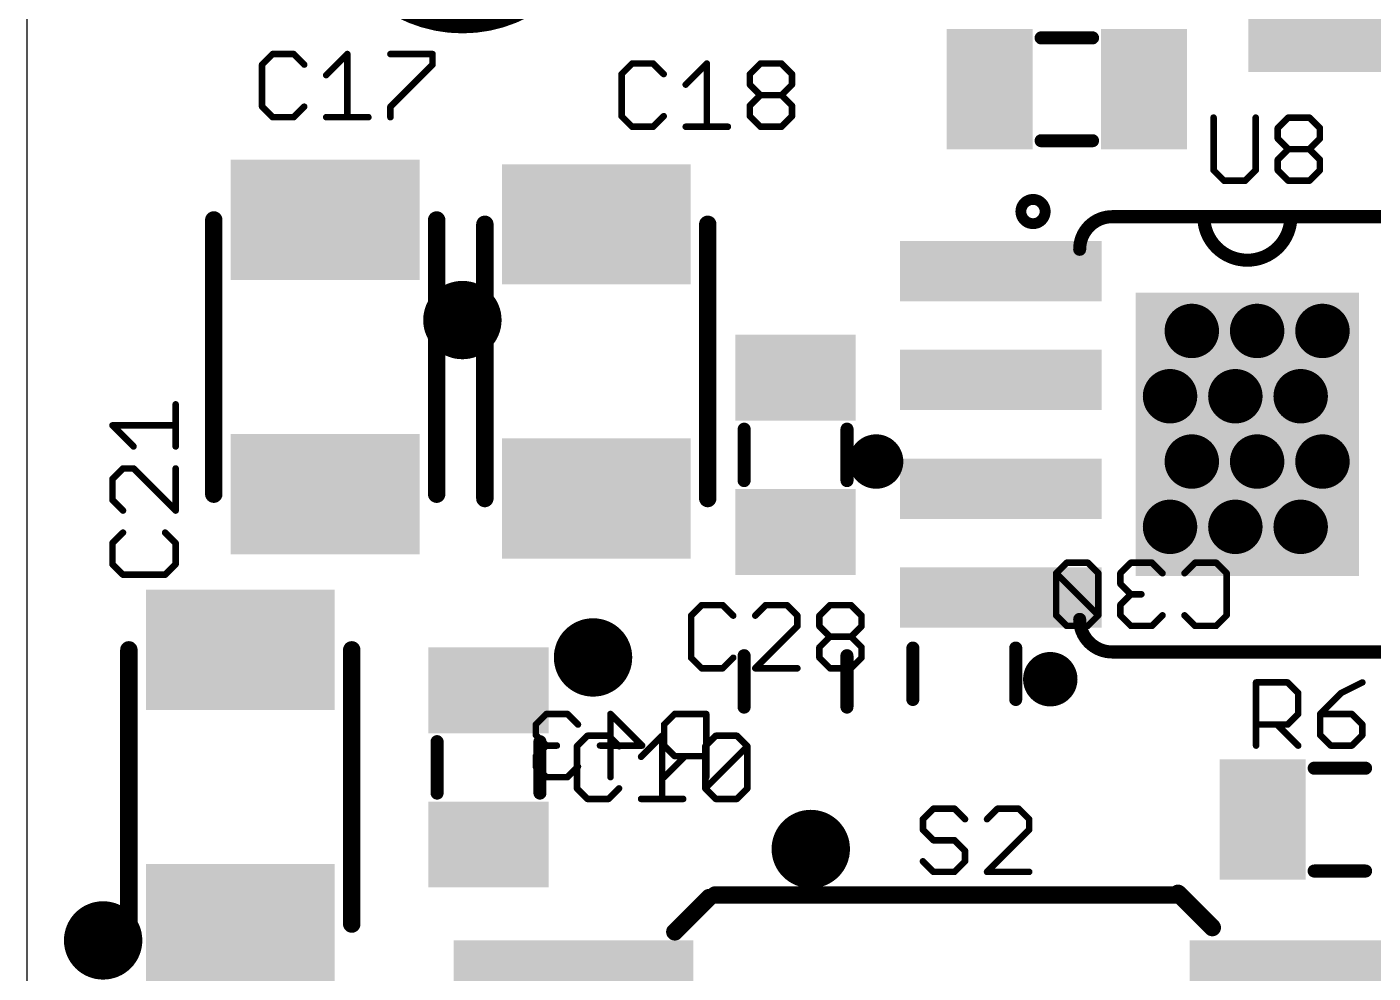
# Model space of a CAD drawing. Extents: x 0 to 96, y -11 to 42.
# Drawn here: x 0 to 15.7, y 21.46 to 32.5 of the extents above; entities that cross this region are included whole.
import ezdxf

# ---------------------------------------------------------------- set-up
doc = ezdxf.new("R2010")
doc.units = 0
for name, color, linetype in [('18', 82, 'CONTINUOUS'), ('20', 7, 'CONTINUOUS'), ('21', 253, 'CONTINUOUS'), ('22', 253, 'CONTINUOUS'), ('29', 253, 'CONTINUOUS')]:
    doc.layers.add(name, color=color, linetype=linetype)

# ---------------------------------------------------------------- blocks, each defined once
blk = doc.blocks.new('RECT')
blk.add_solid([(-0.5, -0.5), (0.5, -0.5), (-0.5, 0.5), (0.5, 0.5)])
blk = doc.blocks.new('ROUNDV')
at = {"const_width": 0.5}
blk.add_lwpolyline([(0, -0.25, 1), (0, 0.25, 1), (0, -0.25)], format="xyb", dxfattribs=at)

msp = doc.modelspace()

# ---------------------------------------------------------------- linework, layer by layer
at = {"layer": '20'}
msp.add_line((0, 34), (0, 0), dxfattribs=at)
at = {"layer": '21'}
for points, const_width in [([(11.8311, 32.3759), (12.4311, 32.3759)], 0.1524), ([(2.8662, 32.1871), (2.7433, 32.0643)], 0.0762), ([(3.1119, 32.1871), (2.8662, 32.1871)], 0.0762), ([(3.2348, 32.0643), (3.1119, 32.1871)], 0.0762), ([(3.4917, 31.9414), (3.7375, 32.1871)], 0.0762), ([(3.7375, 32.1871), (3.7375, 31.4499)], 0.0762), ([(4.2401, 32.1871), (4.7316, 32.1871)], 0.0762), ([(4.7316, 32.1871), (4.7316, 32.0643)], 0.0762), ([(2.7433, 32.0643), (2.7433, 31.5728)], 0.0762), ([(4.7316, 32.0643), (4.2401, 31.5728)], 0.0762), ([(7.0596, 32.0761), (6.9368, 31.9533)], 0.0762), ([(7.3054, 32.0761), (7.0596, 32.0761)], 0.0762), ([(7.4282, 31.9533), (7.3054, 32.0761)], 0.0762), ([(7.6852, 31.8304), (7.9309, 32.0761)], 0.0762), ([(7.9309, 32.0761), (7.9309, 31.3389)], 0.0762), ([(8.4336, 31.9533), (8.5565, 32.0761)], 0.0762), ([(8.5565, 32.0761), (8.8022, 32.0761)], 0.0762), ([(8.8022, 32.0761), (8.9251, 31.9533)], 0.0762), ([(6.9368, 31.9533), (6.9368, 31.4618)], 0.0762), ([(8.4336, 31.8304), (8.4336, 31.9533)], 0.0762), ([(8.9251, 31.9533), (8.9251, 31.8304)], 0.0762), ([(8.5565, 31.7075), (8.4336, 31.8304)], 0.0762), ([(8.4336, 31.5846), (8.5565, 31.7075)], 0.0762), ([(8.5565, 31.7075), (8.8022, 31.7075)], 0.0762), ([(8.9251, 31.8304), (8.8022, 31.7075)], 0.0762), ([(8.8022, 31.7075), (8.9251, 31.5846)], 0.0762), ([(2.7433, 31.5728), (2.8662, 31.4499)], 0.0762), ([(3.1119, 31.4499), (3.2348, 31.5728)], 0.0762), ([(4.2401, 31.5728), (4.2401, 31.4499)], 0.0762), ([(8.4336, 31.4618), (8.4336, 31.5846)], 0.0762), ([(8.9251, 31.5846), (8.9251, 31.4618)], 0.0762), ([(2.8662, 31.4499), (3.1119, 31.4499)], 0.0762), ([(3.4917, 31.4499), (3.9832, 31.4499)], 0.0762), ([(6.9368, 31.4618), (7.0596, 31.3389)], 0.0762), ([(7.3054, 31.3389), (7.4282, 31.4618)], 0.0762), ([(8.5565, 31.3389), (8.4336, 31.4618)], 0.0762), ([(8.9251, 31.4618), (8.8022, 31.3389)], 0.0762), ([(13.843, 31.4458), (13.843, 30.8315)], 0.0762), ([(14.3345, 30.8315), (14.3345, 31.4458)], 0.0762), ([(14.5914, 31.323), (14.7143, 31.4458)], 0.0762), ([(14.7143, 31.4458), (14.96, 31.4458)], 0.0762), ([(14.96, 31.4458), (15.0829, 31.323)], 0.0762), ([(7.0596, 31.3389), (7.3054, 31.3389)], 0.0762), ([(7.6852, 31.3389), (8.1767, 31.3389)], 0.0762), ([(8.8022, 31.3389), (8.5565, 31.3389)], 0.0762), ([(11.8311, 31.1759), (12.4311, 31.1759)], 0.1524), ([(14.5914, 31.2001), (14.5914, 31.323)], 0.0762), ([(15.0829, 31.323), (15.0829, 31.2001)], 0.0762), ([(14.7143, 31.0772), (14.5914, 31.2001)], 0.0762), ([(14.5914, 30.9543), (14.7143, 31.0772)], 0.0762), ([(14.7143, 31.0772), (14.96, 31.0772)], 0.0762), ([(15.0829, 31.2001), (14.96, 31.0772)], 0.0762), ([(14.96, 31.0772), (15.0829, 30.9543)], 0.0762), ([(14.5914, 30.8315), (14.5914, 30.9543)], 0.0762), ([(15.0829, 30.9543), (15.0829, 30.8315)], 0.0762), ([(13.843, 30.8315), (13.9659, 30.7086)], 0.0762), ([(14.2116, 30.7086), (14.3345, 30.8315)], 0.0762), ([(14.7143, 30.7086), (14.5914, 30.8315)], 0.0762), ([(15.0829, 30.8315), (14.96, 30.7086)], 0.0762), ([(13.9659, 30.7086), (14.2116, 30.7086)], 0.0762), ([(14.96, 30.7086), (14.7143, 30.7086)], 0.0762), ([(2.1798, 30.2512), (2.1798, 27.0512)], 0.2032), ([(4.7798, 30.2512), (4.7798, 27.0512)], 0.2032), ([(13.7287, 30.2895), (12.6619, 30.2895)], 0.1524), ([(14.7447, 30.2895), (13.7287, 30.2895)], 0.1524), ([(15.8115, 30.2895), (14.7447, 30.2895)], 0.1524), ([(5.3421, 30.2004), (5.3421, 27.0004)], 0.2032), ([(7.9421, 30.2004), (7.9421, 27.0004)], 0.2032), ([(1.7352, 27.6081), (1.7352, 28.0996)], 0.0762), ([(1.2437, 27.6081), (0.998, 27.8539)], 0.0762), ([(0.998, 27.8539), (1.7352, 27.8539)], 0.0762), ([(8.3667, 27.2099), (8.3667, 27.8099)], 0.1524), ([(9.5667, 27.2099), (9.5667, 27.8099)], 0.1524), ([(1.1208, 27.3512), (0.998, 27.2283)], 0.0762), ([(1.2437, 27.3512), (1.1208, 27.3512)], 0.0762), ([(1.7352, 26.8597), (1.2437, 27.3512)], 0.0762), ([(1.7352, 27.3512), (1.7352, 26.8597)], 0.0762), ([(0.998, 27.2283), (0.998, 26.9826)], 0.0762), ([(0.998, 26.9826), (1.1208, 26.8597)], 0.0762), ([(1.1208, 26.6028), (0.998, 26.4799)], 0.0762), ([(1.7352, 26.4799), (1.6123, 26.6028)], 0.0762), ([(0.998, 26.4799), (0.998, 26.2342)], 0.0762), ([(1.7352, 26.2342), (1.7352, 26.4799)], 0.0762), ([(0.998, 26.2342), (1.1208, 26.1113)], 0.0762), ([(1.6123, 26.1113), (1.7352, 26.2342)], 0.0762), ([(1.1208, 26.1113), (1.6123, 26.1113)], 0.0762), ([(7.8708, 25.7567), (7.748, 25.6339)], 0.0762), ([(8.1166, 25.7567), (7.8708, 25.7567)], 0.0762), ([(8.2394, 25.6339), (8.1166, 25.7567)], 0.0762), ([(8.6192, 25.7567), (8.4964, 25.6339)], 0.0762), ([(8.865, 25.7567), (8.6192, 25.7567)], 0.0762), ([(8.9879, 25.6339), (8.865, 25.7567)], 0.0762), ([(9.2448, 25.6339), (9.3677, 25.7567)], 0.0762), ([(9.3677, 25.7567), (9.6134, 25.7567)], 0.0762), ([(9.6134, 25.7567), (9.7363, 25.6339)], 0.0762), ([(7.748, 25.6339), (7.748, 25.1424)], 0.0762), ([(8.9879, 25.511), (8.9879, 25.6339)], 0.0762), ([(9.2448, 25.511), (9.2448, 25.6339)], 0.0762), ([(9.7363, 25.6339), (9.7363, 25.511)], 0.0762), ([(8.4964, 25.0195), (8.9879, 25.511)], 0.0762), ([(9.3677, 25.3881), (9.2448, 25.511)], 0.0762), ([(9.7363, 25.511), (9.6134, 25.3881)], 0.0762), ([(1.1892, 25.2347), (1.1892, 22.0347)], 0.2032), ([(3.7892, 25.2347), (3.7892, 22.0347)], 0.2032), ([(9.2448, 25.2652), (9.3677, 25.3881)], 0.0762), ([(9.2448, 25.1424), (9.2448, 25.2652)], 0.0762), ([(9.3677, 25.3881), (9.6134, 25.3881)], 0.0762), ([(9.6134, 25.3881), (9.7363, 25.2652)], 0.0762), ([(9.7363, 25.2652), (9.7363, 25.1424)], 0.0762), ([(12.6619, 25.2095), (15.8115, 25.2095)], 0.1524), ([(7.748, 25.1424), (7.8708, 25.0195)], 0.0762), ([(8.1166, 25.0195), (8.2394, 25.1424)], 0.0762), ([(9.3677, 25.0195), (9.2448, 25.1424)], 0.0762), ([(9.7363, 25.1424), (9.6134, 25.0195)], 0.0762), ([(7.8708, 25.0195), (8.1166, 25.0195)], 0.0762), ([(8.9879, 25.0195), (8.4964, 25.0195)], 0.0762), ([(9.6134, 25.0195), (9.3677, 25.0195)], 0.0762), ([(14.3383, 24.1173), (14.3383, 24.8545)], 0.0762), ([(14.3383, 24.8545), (14.7069, 24.8545)], 0.0762), ([(14.7069, 24.8545), (14.8298, 24.7317)], 0.0762), ([(15.5782, 24.8545), (15.3325, 24.7317)], 0.0762), ([(14.8298, 24.7317), (14.8298, 24.4859)], 0.0762), ([(15.3325, 24.7317), (15.0867, 24.4859)], 0.0762), ([(14.8298, 24.4859), (14.7069, 24.363)], 0.0762), ([(15.0867, 24.4859), (15.0867, 24.2402)], 0.0762), ([(15.4553, 24.4859), (15.0867, 24.4859)], 0.0762), ([(15.5782, 24.363), (15.4553, 24.4859)], 0.0762), ([(14.7069, 24.363), (14.3383, 24.363)], 0.0762), ([(14.584, 24.363), (14.8298, 24.1173)], 0.0762), ([(15.5782, 24.2402), (15.5782, 24.363)], 0.0762), ([(4.7848, 24.1633), (4.7848, 23.5633)], 0.1524), ([(5.9848, 24.1633), (5.9848, 23.5633)], 0.1524), ([(6.539, 24.2322), (6.4162, 24.1094)], 0.0762), ([(6.7848, 24.2322), (6.539, 24.2322)], 0.0762), ([(6.9076, 24.1094), (6.7848, 24.2322)], 0.0762), ([(7.1646, 23.9865), (7.4103, 24.2322)], 0.0762), ([(7.4103, 24.2322), (7.4103, 23.495)], 0.0762), ([(7.913, 24.1094), (8.0359, 24.2322)], 0.0762), ([(8.0359, 24.2322), (8.2816, 24.2322)], 0.0762), ([(8.2816, 24.2322), (8.4045, 24.1094)], 0.0762), ([(15.0867, 24.2402), (15.2096, 24.1173)], 0.0762), ([(15.4553, 24.1173), (15.5782, 24.2402)], 0.0762), ([(6.4162, 24.1094), (6.4162, 23.6179)], 0.0762), ([(7.913, 23.6179), (7.913, 24.1094)], 0.0762), ([(7.913, 23.6179), (8.4045, 24.1094)], 0.0762), ([(8.4045, 24.1094), (8.4045, 23.6179)], 0.0762), ([(15.2096, 24.1173), (15.4553, 24.1173)], 0.0762), ([(15.6162, 23.8537), (15.0162, 23.8537)], 0.1524), ([(6.4162, 23.6179), (6.539, 23.495)], 0.0762), ([(6.7848, 23.495), (6.9076, 23.6179)], 0.0762), ([(8.0359, 23.495), (7.913, 23.6179)], 0.0762), ([(8.4045, 23.6179), (8.2816, 23.495)], 0.0762), ([(6.539, 23.495), (6.7848, 23.495)], 0.0762), ([(7.1646, 23.495), (7.6561, 23.495)], 0.0762), ([(8.2816, 23.495), (8.0359, 23.495)], 0.0762), ([(10.575, 23.3813), (10.4521, 23.2585)], 0.0762), ([(10.8207, 23.3813), (10.575, 23.3813)], 0.0762), ([(10.9436, 23.2585), (10.8207, 23.3813)], 0.0762), ([(11.3234, 23.3813), (11.2005, 23.2585)], 0.0762), ([(11.5691, 23.3813), (11.3234, 23.3813)], 0.0762), ([(11.692, 23.2585), (11.5691, 23.3813)], 0.0762), ([(10.4521, 23.2585), (10.4521, 23.1356)], 0.0762), ([(11.692, 23.1356), (11.692, 23.2585)], 0.0762), ([(10.4521, 23.1356), (10.575, 23.0127)], 0.0762), ([(11.2005, 22.6441), (11.692, 23.1356)], 0.0762), ([(10.575, 23.0127), (10.8207, 23.0127)], 0.0762), ([(10.8207, 23.0127), (10.9436, 22.8898)], 0.0762), ([(10.9436, 22.8898), (10.9436, 22.767)], 0.0762), ([(10.575, 22.6441), (10.4521, 22.767)], 0.0762), ([(10.9436, 22.767), (10.8207, 22.6441)], 0.0762), ([(10.8207, 22.6441), (10.575, 22.6441)], 0.0762), ([(11.692, 22.6441), (11.2005, 22.6441)], 0.0762), ([(15.6162, 22.6537), (15.0162, 22.6537)], 0.1524), ([(8.028, 22.374), (13.408, 22.374)], 0.2032), ([(13.828, 21.994), (13.428, 22.394)], 0.2032), ([(7.558, 21.944), (7.958, 22.344)], 0.2032)]:
    msp.add_lwpolyline(points, dxfattribs=dict(at, const_width=const_width))
for points, const_width in [([(11.8311, 32.414, 1), (11.8311, 32.3378)], 0.0762), ([(12.4311, 32.3378, 1), (12.4311, 32.414)], 0.0762), ([(2.8662, 32.2062, 1), (2.8662, 32.1681)], 0.0381), ([(2.8796, 32.1737, 1), (2.8527, 32.2006)], 0.0381), ([(3.1254, 32.2006, 1), (3.0984, 32.1737)], 0.0381), ([(3.1119, 32.1681, 1), (3.1119, 32.2062)], 0.0381), ([(3.7565, 32.1871, 1), (3.7184, 32.1871)], 0.0381), ([(3.7509, 32.1737, 1), (3.724, 32.2006)], 0.0381), ([(4.2401, 32.2062, 1), (4.2401, 32.1681)], 0.0381), ([(4.7507, 32.1871, 1), (4.7126, 32.1871)], 0.0381), ([(4.7316, 32.1681, 1), (4.7316, 32.2062)], 0.0381), ([(2.7624, 32.0643, 1), (2.7243, 32.0643)], 0.0381), ([(2.7298, 32.0777, 1), (2.7568, 32.0508)], 0.0381), ([(3.2213, 32.0508, 1), (3.2483, 32.0777)], 0.0381), ([(4.7126, 32.0643, 1), (4.7507, 32.0643)], 0.0381), ([(4.7451, 32.0508, 1), (4.7181, 32.0777)], 0.0381), ([(7.0596, 32.0952, 1), (7.0596, 32.0571)], 0.0381), ([(7.0731, 32.0627, 1), (7.0462, 32.0896)], 0.0381), ([(7.3188, 32.0896, 1), (7.2919, 32.0627)], 0.0381), ([(7.3054, 32.0571, 1), (7.3054, 32.0952)], 0.0381), ([(7.95, 32.0761, 1), (7.9119, 32.0761)], 0.0381), ([(7.9444, 32.0627, 1), (7.9174, 32.0896)], 0.0381), ([(8.5565, 32.0952, 1), (8.5565, 32.0571)], 0.0381), ([(8.5699, 32.0627, 1), (8.543, 32.0896)], 0.0381), ([(8.8157, 32.0896, 1), (8.7887, 32.0627)], 0.0381), ([(8.8022, 32.0571, 1), (8.8022, 32.0952)], 0.0381), ([(3.4782, 31.9549, 1), (3.5052, 31.9279)], 0.0381), ([(6.9558, 31.9533, 1), (6.9177, 31.9533)], 0.0381), ([(6.9233, 31.9667, 1), (6.9502, 31.9398)], 0.0381), ([(7.4148, 31.9398, 1), (7.4417, 31.9667)], 0.0381), ([(8.4526, 31.9533, 1), (8.4145, 31.9533)], 0.0381), ([(8.4201, 31.9667, 1), (8.4471, 31.9398)], 0.0381), ([(8.9441, 31.9533, 1), (8.906, 31.9533)], 0.0381), ([(8.9116, 31.9398, 1), (8.9385, 31.9667)], 0.0381), ([(7.6717, 31.8439, 1), (7.6986, 31.8169)], 0.0381), ([(8.4471, 31.8439, 1), (8.4201, 31.8169)], 0.0381), ([(8.4145, 31.8304, 1), (8.4526, 31.8304)], 0.0381), ([(8.5565, 31.7266, 1), (8.5565, 31.6885)], 0.0381), ([(8.5699, 31.694, 1), (8.543, 31.721)], 0.0381), ([(8.543, 31.694, 1), (8.5699, 31.721)], 0.0381), ([(8.8157, 31.721, 1), (8.7887, 31.694)], 0.0381), ([(8.7887, 31.721, 1), (8.8157, 31.694)], 0.0381), ([(8.8022, 31.6885, 1), (8.8022, 31.7266)], 0.0381), ([(8.906, 31.8304, 1), (8.9441, 31.8304)], 0.0381), ([(8.9385, 31.8169, 1), (8.9116, 31.8439)], 0.0381), ([(2.7568, 31.5862, 1), (2.7298, 31.5593)], 0.0381), ([(2.7243, 31.5728, 1), (2.7624, 31.5728)], 0.0381), ([(3.2483, 31.5593, 1), (3.2213, 31.5862)], 0.0381), ([(4.2592, 31.5728, 1), (4.2211, 31.5728)], 0.0381), ([(4.2267, 31.5862, 1), (4.2536, 31.5593)], 0.0381), ([(8.4526, 31.5846, 1), (8.4145, 31.5846)], 0.0381), ([(8.4201, 31.5981, 1), (8.4471, 31.5712)], 0.0381), ([(8.9441, 31.5846, 1), (8.906, 31.5846)], 0.0381), ([(8.9116, 31.5712, 1), (8.9385, 31.5981)], 0.0381), ([(2.8662, 31.469, 1), (2.8662, 31.4309)], 0.0381), ([(2.8527, 31.4364, 1), (2.8796, 31.4634)], 0.0381), ([(3.0984, 31.4634, 1), (3.1254, 31.4364)], 0.0381), ([(3.1119, 31.4309, 1), (3.1119, 31.469)], 0.0381), ([(3.4917, 31.469, 1), (3.4917, 31.4309)], 0.0381), ([(3.7184, 31.4499, 1), (3.7565, 31.4499)], 0.0381), ([(3.9832, 31.4309, 1), (3.9832, 31.469)], 0.0381), ([(4.2211, 31.4499, 1), (4.2592, 31.4499)], 0.0381), ([(6.9177, 31.4618, 1), (6.9558, 31.4618)], 0.0381), ([(6.9502, 31.4752, 1), (6.9233, 31.4483)], 0.0381), ([(7.4417, 31.4483, 1), (7.4148, 31.4752)], 0.0381), ([(8.4471, 31.4752, 1), (8.4201, 31.4483)], 0.0381), ([(8.4145, 31.4618, 1), (8.4526, 31.4618)], 0.0381), ([(8.906, 31.4618, 1), (8.9441, 31.4618)], 0.0381), ([(8.9385, 31.4483, 1), (8.9116, 31.4752)], 0.0381), ([(13.862, 31.4458, 1), (13.8239, 31.4458)], 0.0381), ([(14.3535, 31.4458, 1), (14.3154, 31.4458)], 0.0381), ([(14.7143, 31.4649, 1), (14.7143, 31.4268)], 0.0381), ([(14.7278, 31.4324, 1), (14.7008, 31.4593)], 0.0381), ([(14.9735, 31.4593, 1), (14.9466, 31.4324)], 0.0381), ([(14.96, 31.4268, 1), (14.96, 31.4649)], 0.0381), ([(7.0596, 31.358, 1), (7.0596, 31.3199)], 0.0381), ([(7.0462, 31.3254, 1), (7.0731, 31.3524)], 0.0381), ([(7.2919, 31.3524, 1), (7.3188, 31.3254)], 0.0381), ([(7.3054, 31.3199, 1), (7.3054, 31.358)], 0.0381), ([(7.6852, 31.358, 1), (7.6852, 31.3199)], 0.0381), ([(7.9119, 31.3389, 1), (7.95, 31.3389)], 0.0381), ([(8.1767, 31.3199, 1), (8.1767, 31.358)], 0.0381), ([(8.5565, 31.358, 1), (8.5565, 31.3199)], 0.0381), ([(8.543, 31.3254, 1), (8.5699, 31.3524)], 0.0381), ([(8.7887, 31.3524, 1), (8.8157, 31.3254)], 0.0381), ([(8.8022, 31.3199, 1), (8.8022, 31.358)], 0.0381), ([(11.8311, 31.214, 1), (11.8311, 31.1378)], 0.0762), ([(12.4311, 31.1378, 1), (12.4311, 31.214)], 0.0762), ([(14.5779, 31.3364, 1), (14.6049, 31.3095)], 0.0381), ([(14.6105, 31.323, 1), (14.5724, 31.323)], 0.0381), ([(15.102, 31.323, 1), (15.0639, 31.323)], 0.0381), ([(15.0694, 31.3095, 1), (15.0964, 31.3364)], 0.0381), ([(14.6049, 31.2136, 1), (14.5779, 31.1866)], 0.0381), ([(14.5724, 31.2001, 1), (14.6105, 31.2001)], 0.0381), ([(14.7143, 31.0963, 1), (14.7143, 31.0582)], 0.0381), ([(14.7008, 31.0637, 1), (14.7278, 31.0907)], 0.0381), ([(14.7278, 31.0637, 1), (14.7008, 31.0907)], 0.0381), ([(14.9735, 31.0907, 1), (14.9466, 31.0637)], 0.0381), ([(14.9466, 31.0907, 1), (14.9735, 31.0637)], 0.0381), ([(14.96, 31.0582, 1), (14.96, 31.0963)], 0.0381), ([(15.0639, 31.2001, 1), (15.102, 31.2001)], 0.0381), ([(15.0964, 31.1866, 1), (15.0694, 31.2136)], 0.0381), ([(14.5779, 30.9678, 1), (14.6049, 30.9409)], 0.0381), ([(14.6105, 30.9543, 1), (14.5724, 30.9543)], 0.0381), ([(15.102, 30.9543, 1), (15.0639, 30.9543)], 0.0381), ([(15.0694, 30.9409, 1), (15.0964, 30.9678)], 0.0381), ([(13.8565, 30.8449, 1), (13.8295, 30.818)], 0.0381), ([(13.8239, 30.8315, 1), (13.862, 30.8315)], 0.0381), ([(14.3154, 30.8315, 1), (14.3535, 30.8315)], 0.0381), ([(14.348, 30.818, 1), (14.321, 30.8449)], 0.0381), ([(14.6049, 30.8449, 1), (14.5779, 30.818)], 0.0381), ([(14.5724, 30.8315, 1), (14.6105, 30.8315)], 0.0381), ([(15.0639, 30.8315, 1), (15.102, 30.8315)], 0.0381), ([(15.0964, 30.818, 1), (15.0694, 30.8449)], 0.0381), ([(13.9659, 30.7277, 1), (13.9659, 30.6896)], 0.0381), ([(13.9524, 30.6951, 1), (13.9793, 30.7221)], 0.0381), ([(14.1981, 30.7221, 1), (14.2251, 30.6951)], 0.0381), ([(14.2116, 30.6896, 1), (14.2116, 30.7277)], 0.0381), ([(14.7143, 30.7277, 1), (14.7143, 30.6896)], 0.0381), ([(14.7008, 30.6951, 1), (14.7278, 30.7221)], 0.0381), ([(14.9466, 30.7221, 1), (14.9735, 30.6951)], 0.0381), ([(14.96, 30.6896, 1), (14.96, 30.7277)], 0.0381), ([(11.7367, 30.2081, 1), (11.7367, 30.4909, 1), (11.7367, 30.2081)], 0.127), ([(2.2306, 30.2512, 1), (2.129, 30.2512)], 0.1016), ([(4.8306, 30.2512, 1), (4.729, 30.2512)], 0.1016), ([(12.6619, 30.2895, 0.4142), (12.2809, 29.9085)], 0.1524), ([(12.6619, 30.3276, 1), (12.6619, 30.2514)], 0.0762), ([(12.6619, 30.2514, 1), (12.6619, 30.3276)], 0.0762), ([(13.7287, 30.3276, 1), (13.7287, 30.2514)], 0.0762), ([(13.7287, 30.2895, 1), (14.7447, 30.2895)], 0.1524), ([(13.7668, 30.2895, 1), (13.6906, 30.2895)], 0.0762), ([(13.7287, 30.2514, 1), (13.7287, 30.3276)], 0.0762), ([(14.7447, 30.3276, 1), (14.7447, 30.2514)], 0.0762), ([(14.7828, 30.2895, 1), (14.7066, 30.2895)], 0.0762), ([(14.7447, 30.2514, 1), (14.7447, 30.3276)], 0.0762), ([(5.3929, 30.2004, 1), (5.2913, 30.2004)], 0.1016), ([(7.9929, 30.2004, 1), (7.8913, 30.2004)], 0.1016), ([(12.2428, 29.9085, 1), (12.319, 29.9085)], 0.0762), ([(1.7543, 28.0996, 1), (1.7162, 28.0996)], 0.0381), ([(0.998, 27.8729, 1), (0.998, 27.8348)], 0.0381), ([(1.0114, 27.8673, 1), (0.9845, 27.8404)], 0.0381), ([(1.7352, 27.8348, 1), (1.7352, 27.8729)], 0.0381), ([(8.4048, 27.8099, 1), (8.3286, 27.8099)], 0.0762), ([(9.6048, 27.8099, 1), (9.5286, 27.8099)], 0.0762), ([(1.2302, 27.5947, 1), (1.2572, 27.6216)], 0.0381), ([(1.7162, 27.6081, 1), (1.7543, 27.6081)], 0.0381), ([(1.1208, 27.3703, 1), (1.1208, 27.3322)], 0.0381), ([(1.1343, 27.3377, 1), (1.1074, 27.3647)], 0.0381), ([(1.2572, 27.3647, 1), (1.2302, 27.3377)], 0.0381), ([(1.2437, 27.3322, 1), (1.2437, 27.3703)], 0.0381), ([(1.7543, 27.3512, 1), (1.7162, 27.3512)], 0.0381), ([(1.017, 27.2283, 1), (0.9789, 27.2283)], 0.0381), ([(0.9845, 27.2418, 1), (1.0114, 27.2149)], 0.0381), ([(8.3286, 27.2099, 1), (8.4048, 27.2099)], 0.0762), ([(9.5286, 27.2099, 1), (9.6048, 27.2099)], 0.0762), ([(1.0114, 26.9961, 1), (0.9845, 26.9691)], 0.0381), ([(2.129, 27.0512, 1), (2.2306, 27.0512)], 0.1016), ([(4.729, 27.0512, 1), (4.8306, 27.0512)], 0.1016), ([(5.2913, 27.0004, 1), (5.3929, 27.0004)], 0.1016), ([(7.8913, 27.0004, 1), (7.9929, 27.0004)], 0.1016), ([(0.9789, 26.9826, 1), (1.017, 26.9826)], 0.0381), ([(1.1074, 26.8462, 1), (1.1343, 26.8732)], 0.0381), ([(1.7162, 26.8597, 1), (1.7543, 26.8597)], 0.0381), ([(1.7217, 26.8462, 1), (1.7487, 26.8732)], 0.0381), ([(1.1343, 26.5893, 1), (1.1074, 26.6163)], 0.0381), ([(1.6258, 26.6163, 1), (1.5989, 26.5893)], 0.0381), ([(1.017, 26.4799, 1), (0.9789, 26.4799)], 0.0381), ([(0.9845, 26.4934, 1), (1.0114, 26.4664)], 0.0381), ([(1.7543, 26.4799, 1), (1.7162, 26.4799)], 0.0381), ([(1.7217, 26.4664, 1), (1.7487, 26.4934)], 0.0381), ([(0.9789, 26.2342, 1), (1.017, 26.2342)], 0.0381), ([(1.0114, 26.2476, 1), (0.9845, 26.2207)], 0.0381), ([(1.7162, 26.2342, 1), (1.7543, 26.2342)], 0.0381), ([(1.7487, 26.2207, 1), (1.7217, 26.2476)], 0.0381), ([(1.1208, 26.1303, 1), (1.1208, 26.0922)], 0.0381), ([(1.1074, 26.0978, 1), (1.1343, 26.1248)], 0.0381), ([(1.5989, 26.1248, 1), (1.6258, 26.0978)], 0.0381), ([(1.6123, 26.0922, 1), (1.6123, 26.1303)], 0.0381), ([(7.8708, 25.7758, 1), (7.8708, 25.7377)], 0.0381), ([(7.8843, 25.7433, 1), (7.8574, 25.7702)], 0.0381), ([(8.13, 25.7702, 1), (8.1031, 25.7433)], 0.0381), ([(8.1166, 25.7377, 1), (8.1166, 25.7758)], 0.0381), ([(8.6192, 25.7758, 1), (8.6192, 25.7377)], 0.0381), ([(8.6327, 25.7433, 1), (8.6058, 25.7702)], 0.0381), ([(8.8785, 25.7702, 1), (8.8515, 25.7433)], 0.0381), ([(8.865, 25.7377, 1), (8.865, 25.7758)], 0.0381), ([(9.3677, 25.7758, 1), (9.3677, 25.7377)], 0.0381), ([(9.3811, 25.7433, 1), (9.3542, 25.7702)], 0.0381), ([(9.6269, 25.7702, 1), (9.5999, 25.7433)], 0.0381), ([(9.6134, 25.7377, 1), (9.6134, 25.7758)], 0.0381), ([(7.767, 25.6339, 1), (7.7289, 25.6339)], 0.0381), ([(7.7345, 25.6473, 1), (7.7614, 25.6204)], 0.0381), ([(8.226, 25.6204, 1), (8.2529, 25.6473)], 0.0381), ([(8.4829, 25.6473, 1), (8.5098, 25.6204)], 0.0381), ([(9.0069, 25.6339, 1), (8.9688, 25.6339)], 0.0381), ([(8.9744, 25.6204, 1), (9.0013, 25.6473)], 0.0381), ([(9.2638, 25.6339, 1), (9.2257, 25.6339)], 0.0381), ([(9.2313, 25.6473, 1), (9.2583, 25.6204)], 0.0381), ([(9.7553, 25.6339, 1), (9.7172, 25.6339)], 0.0381), ([(9.7228, 25.6204, 1), (9.7497, 25.6473)], 0.0381), ([(12.2809, 25.5905, 0.4142), (12.6619, 25.2095)], 0.1524), ([(12.319, 25.5905, 1), (12.2428, 25.5905)], 0.0762), ([(8.9688, 25.511, 1), (9.0069, 25.511)], 0.0381), ([(9.0013, 25.4975, 1), (8.9744, 25.5245)], 0.0381), ([(9.2257, 25.511, 1), (9.2638, 25.511)], 0.0381), ([(9.2583, 25.5245, 1), (9.2313, 25.4975)], 0.0381), ([(9.7172, 25.511, 1), (9.7553, 25.511)], 0.0381), ([(9.7497, 25.4975, 1), (9.7228, 25.5245)], 0.0381), ([(1.24, 25.2347, 1), (1.1384, 25.2347)], 0.1016), ([(3.84, 25.2347, 1), (3.7384, 25.2347)], 0.1016), ([(9.2638, 25.2652, 1), (9.2257, 25.2652)], 0.0381), ([(9.2313, 25.2787, 1), (9.2583, 25.2518)], 0.0381), ([(9.3677, 25.4072, 1), (9.3677, 25.3691)], 0.0381), ([(9.3811, 25.3746, 1), (9.3542, 25.4016)], 0.0381), ([(9.3542, 25.3746, 1), (9.3811, 25.4016)], 0.0381), ([(9.6269, 25.4016, 1), (9.5999, 25.3746)], 0.0381), ([(9.5999, 25.4016, 1), (9.6269, 25.3746)], 0.0381), ([(9.6134, 25.3691, 1), (9.6134, 25.4072)], 0.0381), ([(9.7553, 25.2652, 1), (9.7172, 25.2652)], 0.0381), ([(9.7228, 25.2518, 1), (9.7497, 25.2787)], 0.0381), ([(12.6619, 25.2476, 1), (12.6619, 25.1714)], 0.0762), ([(12.6619, 25.1714, 1), (12.6619, 25.2476)], 0.0762), ([(7.7614, 25.1558, 1), (7.7345, 25.1289)], 0.0381), ([(7.7289, 25.1424, 1), (7.767, 25.1424)], 0.0381), ([(8.2529, 25.1289, 1), (8.226, 25.1558)], 0.0381), ([(9.2257, 25.1424, 1), (9.2638, 25.1424)], 0.0381), ([(9.2583, 25.1558, 1), (9.2313, 25.1289)], 0.0381), ([(9.7172, 25.1424, 1), (9.7553, 25.1424)], 0.0381), ([(9.7497, 25.1289, 1), (9.7228, 25.1558)], 0.0381), ([(7.8708, 25.0386, 1), (7.8708, 25.0005)], 0.0381), ([(7.8574, 25.006, 1), (7.8843, 25.033)], 0.0381), ([(8.1031, 25.033, 1), (8.13, 25.006)], 0.0381), ([(8.1166, 25.0005, 1), (8.1166, 25.0386)], 0.0381), ([(8.4829, 25.033, 1), (8.5098, 25.006)], 0.0381), ([(8.4964, 25.0386, 1), (8.4964, 25.0005)], 0.0381), ([(8.9879, 25.0005, 1), (8.9879, 25.0386)], 0.0381), ([(9.3677, 25.0386, 1), (9.3677, 25.0005)], 0.0381), ([(9.3542, 25.006, 1), (9.3811, 25.033)], 0.0381), ([(9.5999, 25.033, 1), (9.6269, 25.006)], 0.0381), ([(9.6134, 25.0005, 1), (9.6134, 25.0386)], 0.0381), ([(14.3383, 24.8736, 1), (14.3383, 24.8355)], 0.0381), ([(14.3574, 24.8545, 1), (14.3193, 24.8545)], 0.0381), ([(14.7204, 24.868, 1), (14.6934, 24.8411)], 0.0381), ([(14.7069, 24.8355, 1), (14.7069, 24.8736)], 0.0381), ([(15.5867, 24.8375, 1), (15.5697, 24.8716)], 0.0381), ([(14.8488, 24.7317, 1), (14.8107, 24.7317)], 0.0381), ([(14.8163, 24.7182, 1), (14.8433, 24.7451)], 0.0381), ([(15.3239, 24.7487, 1), (15.341, 24.7146)], 0.0381), ([(15.3459, 24.7182, 1), (15.319, 24.7451)], 0.0381), ([(14.8107, 24.4859, 1), (14.8488, 24.4859)], 0.0381), ([(14.8433, 24.4724, 1), (14.8163, 24.4994)], 0.0381), ([(15.0867, 24.505, 1), (15.0867, 24.4669)], 0.0381), ([(15.0732, 24.4994, 1), (15.1002, 24.4724)], 0.0381), ([(15.1058, 24.4859, 1), (15.0677, 24.4859)], 0.0381), ([(15.4688, 24.4994, 1), (15.4419, 24.4724)], 0.0381), ([(15.4553, 24.4669, 1), (15.4553, 24.505)], 0.0381), ([(14.3383, 24.3821, 1), (14.3383, 24.344)], 0.0381), ([(14.5975, 24.3765, 1), (14.5706, 24.3496)], 0.0381), ([(14.6934, 24.3765, 1), (14.7204, 24.3496)], 0.0381), ([(14.7069, 24.344, 1), (14.7069, 24.3821)], 0.0381), ([(15.5973, 24.363, 1), (15.5592, 24.363)], 0.0381), ([(15.5647, 24.3496, 1), (15.5917, 24.3765)], 0.0381), ([(4.8229, 24.1633, 1), (4.7467, 24.1633)], 0.0762), ([(6.0229, 24.1633, 1), (5.9467, 24.1633)], 0.0762), ([(6.539, 24.2513, 1), (6.539, 24.2132)], 0.0381), ([(6.5525, 24.2188, 1), (6.5256, 24.2457)], 0.0381), ([(6.7982, 24.2457, 1), (6.7713, 24.2188)], 0.0381), ([(6.7848, 24.2132, 1), (6.7848, 24.2513)], 0.0381), ([(7.4294, 24.2322, 1), (7.3913, 24.2322)], 0.0381), ([(7.4238, 24.2188, 1), (7.3968, 24.2457)], 0.0381), ([(8.0359, 24.2513, 1), (8.0359, 24.2132)], 0.0381), ([(8.0493, 24.2188, 1), (8.0224, 24.2457)], 0.0381), ([(8.2951, 24.2457, 1), (8.2681, 24.2188)], 0.0381), ([(8.2816, 24.2132, 1), (8.2816, 24.2513)], 0.0381), ([(15.1002, 24.2536, 1), (15.0732, 24.2267)], 0.0381), ([(15.0677, 24.2402, 1), (15.1058, 24.2402)], 0.0381), ([(15.5592, 24.2402, 1), (15.5973, 24.2402)], 0.0381), ([(15.5917, 24.2267, 1), (15.5647, 24.2536)], 0.0381), ([(6.4352, 24.1094, 1), (6.3971, 24.1094)], 0.0381), ([(6.4027, 24.1228, 1), (6.4296, 24.0959)], 0.0381), ([(6.8942, 24.0959, 1), (6.9211, 24.1228)], 0.0381), ([(7.932, 24.1094, 1), (7.8939, 24.1094)], 0.0381), ([(7.8995, 24.1228, 1), (7.9265, 24.0959)], 0.0381), ([(8.4235, 24.1094, 1), (8.3854, 24.1094)], 0.0381), ([(8.4179, 24.0959, 1), (8.391, 24.1228)], 0.0381), ([(8.391, 24.0959, 1), (8.4179, 24.1228)], 0.0381), ([(14.3193, 24.1173, 1), (14.3574, 24.1173)], 0.0381), ([(14.8163, 24.1038, 1), (14.8433, 24.1308)], 0.0381), ([(15.2096, 24.1364, 1), (15.2096, 24.0983)], 0.0381), ([(15.1961, 24.1038, 1), (15.2231, 24.1308)], 0.0381), ([(15.4419, 24.1308, 1), (15.4688, 24.1038)], 0.0381), ([(15.4553, 24.0983, 1), (15.4553, 24.1364)], 0.0381), ([(7.1511, 24, 1), (7.178, 23.973)], 0.0381), ([(15.0162, 23.8918, 1), (15.0162, 23.8156)], 0.0762), ([(15.6162, 23.8156, 1), (15.6162, 23.8918)], 0.0762), ([(4.7467, 23.5633, 1), (4.8229, 23.5633)], 0.0762), ([(5.9467, 23.5633, 1), (6.0229, 23.5633)], 0.0762), ([(6.3971, 23.6179, 1), (6.4352, 23.6179)], 0.0381), ([(6.4296, 23.6313, 1), (6.4027, 23.6044)], 0.0381), ([(6.9211, 23.6044, 1), (6.8942, 23.6313)], 0.0381), ([(7.9265, 23.6313, 1), (7.8995, 23.6044)], 0.0381), ([(7.8995, 23.6313, 1), (7.9265, 23.6044)], 0.0381), ([(7.8939, 23.6179, 1), (7.932, 23.6179)], 0.0381), ([(8.3854, 23.6179, 1), (8.4235, 23.6179)], 0.0381), ([(8.4179, 23.6044, 1), (8.391, 23.6313)], 0.0381), ([(6.539, 23.5141, 1), (6.539, 23.476)], 0.0381), ([(6.5256, 23.4815, 1), (6.5525, 23.5085)], 0.0381), ([(6.7713, 23.5085, 1), (6.7982, 23.4815)], 0.0381), ([(6.7848, 23.476, 1), (6.7848, 23.5141)], 0.0381), ([(7.1646, 23.5141, 1), (7.1646, 23.476)], 0.0381), ([(7.3913, 23.495, 1), (7.4294, 23.495)], 0.0381), ([(7.6561, 23.476, 1), (7.6561, 23.5141)], 0.0381), ([(8.0359, 23.5141, 1), (8.0359, 23.476)], 0.0381), ([(8.0224, 23.4815, 1), (8.0493, 23.5085)], 0.0381), ([(8.2681, 23.5085, 1), (8.2951, 23.4815)], 0.0381), ([(8.2816, 23.476, 1), (8.2816, 23.5141)], 0.0381), ([(10.575, 23.4004, 1), (10.575, 23.3623)], 0.0381), ([(10.5884, 23.3679, 1), (10.5615, 23.3948)], 0.0381), ([(10.8342, 23.3948, 1), (10.8072, 23.3679)], 0.0381), ([(10.8207, 23.3623, 1), (10.8207, 23.4004)], 0.0381), ([(11.3234, 23.4004, 1), (11.3234, 23.3623)], 0.0381), ([(11.3369, 23.3679, 1), (11.3099, 23.3948)], 0.0381), ([(11.5826, 23.3948, 1), (11.5557, 23.3679)], 0.0381), ([(11.5691, 23.3623, 1), (11.5691, 23.4004)], 0.0381), ([(10.4711, 23.2585, 1), (10.433, 23.2585)], 0.0381), ([(10.4386, 23.2719, 1), (10.4656, 23.245)], 0.0381), ([(10.9301, 23.245, 1), (10.9571, 23.2719)], 0.0381), ([(11.187, 23.2719, 1), (11.214, 23.245)], 0.0381), ([(11.7111, 23.2585, 1), (11.673, 23.2585)], 0.0381), ([(11.6785, 23.245, 1), (11.7055, 23.2719)], 0.0381), ([(10.433, 23.1356, 1), (10.4711, 23.1356)], 0.0381), ([(10.4656, 23.1491, 1), (10.4386, 23.1221)], 0.0381), ([(11.673, 23.1356, 1), (11.7111, 23.1356)], 0.0381), ([(11.7055, 23.1221, 1), (11.6785, 23.1491)], 0.0381), ([(10.575, 23.0318, 1), (10.575, 22.9937)], 0.0381), ([(10.5615, 22.9992, 1), (10.5884, 23.0262)], 0.0381), ([(10.8342, 23.0262, 1), (10.8072, 22.9992)], 0.0381), ([(10.8207, 22.9937, 1), (10.8207, 23.0318)], 0.0381), ([(10.9626, 22.8898, 1), (10.9245, 22.8898)], 0.0381), ([(10.4656, 22.7804, 1), (10.4386, 22.7535)], 0.0381), ([(10.9245, 22.767, 1), (10.9626, 22.767)], 0.0381), ([(10.9301, 22.8764, 1), (10.9571, 22.9033)], 0.0381), ([(10.9571, 22.7535, 1), (10.9301, 22.7804)], 0.0381), ([(10.575, 22.6632, 1), (10.575, 22.6251)], 0.0381), ([(10.5615, 22.6306, 1), (10.5884, 22.6576)], 0.0381), ([(10.8072, 22.6576, 1), (10.8342, 22.6306)], 0.0381), ([(10.8207, 22.6251, 1), (10.8207, 22.6632)], 0.0381), ([(11.2005, 22.6632, 1), (11.2005, 22.6251)], 0.0381), ([(11.187, 22.6576, 1), (11.214, 22.6306)], 0.0381), ([(11.692, 22.6251, 1), (11.692, 22.6632)], 0.0381), ([(15.0162, 22.6918, 1), (15.0162, 22.6156)], 0.0762), ([(15.6162, 22.6156, 1), (15.6162, 22.6918)], 0.0762), ([(8.028, 22.4248, 1), (8.028, 22.3232)], 0.1016), ([(13.4639, 22.4299, 1), (13.3921, 22.3581)], 0.1016), ([(13.408, 22.3232, 1), (13.408, 22.4248)], 0.1016), ([(7.9939, 22.3081, 1), (7.9221, 22.3799)], 0.1016), ([(1.1384, 22.0347, 1), (1.24, 22.0347)], 0.1016), ([(3.7384, 22.0347, 1), (3.84, 22.0347)], 0.1016), ([(7.5221, 21.9799, 1), (7.5939, 21.9081)], 0.1016), ([(13.7921, 21.9581, 1), (13.8639, 22.0299)], 0.1016)]:
    msp.add_lwpolyline(points, format="xyb", dxfattribs=dict(at, const_width=const_width))
at = {"layer": '22'}
for points, const_width in [([(12.13, 26.2515), (12.0071, 26.1287)], 0.0762), ([(12.3757, 26.2515), (12.13, 26.2515)], 0.0762), ([(12.4986, 26.1287), (12.3757, 26.2515)], 0.0762), ([(12.8784, 26.2515), (12.7555, 26.1287)], 0.0762), ([(13.1241, 26.2515), (12.8784, 26.2515)], 0.0762), ([(13.247, 26.1287), (13.1241, 26.2515)], 0.0762), ([(13.5039, 26.1287), (13.6268, 26.2515)], 0.0762), ([(13.6268, 26.2515), (13.8725, 26.2515)], 0.0762), ([(13.8725, 26.2515), (13.9954, 26.1287)], 0.0762), ([(12.0071, 26.1287), (12.0071, 25.6372)], 0.0762), ([(12.4986, 25.6372), (12.0071, 26.1287)], 0.0762), ([(12.4986, 25.6372), (12.4986, 26.1287)], 0.0762), ([(12.7555, 26.1287), (12.7555, 26.0058)], 0.0762), ([(13.9954, 26.1287), (13.9954, 25.6372)], 0.0762), ([(12.7555, 26.0058), (12.8784, 25.8829)], 0.0762), ([(12.8784, 25.8829), (12.7555, 25.76)], 0.0762), ([(12.8784, 25.8829), (13.0012, 25.8829)], 0.0762), ([(12.7555, 25.76), (12.7555, 25.6372)], 0.0762), ([(12.0071, 25.6372), (12.13, 25.5143)], 0.0762), ([(12.3757, 25.5143), (12.4986, 25.6372)], 0.0762), ([(12.7555, 25.6372), (12.8784, 25.5143)], 0.0762), ([(13.1241, 25.5143), (13.247, 25.6372)], 0.0762), ([(13.6268, 25.5143), (13.5039, 25.6372)], 0.0762), ([(13.9954, 25.6372), (13.8725, 25.5143)], 0.0762), ([(12.13, 25.5143), (12.3757, 25.5143)], 0.0762), ([(12.8784, 25.5143), (13.1241, 25.5143)], 0.0762), ([(13.8725, 25.5143), (13.6268, 25.5143)], 0.0762), ([(10.3347, 24.6555), (10.3347, 25.2555)], 0.1524), ([(11.5347, 24.6555), (11.5347, 25.2555)], 0.1524), ([(8.3662, 24.5666), (8.3662, 25.1666)], 0.1524), ([(9.5662, 24.5666), (9.5662, 25.1666)], 0.1524), ([(6.0594, 24.4862), (5.9365, 24.3634)], 0.0762), ([(6.3051, 24.4862), (6.0594, 24.4862)], 0.0762), ([(6.428, 24.3634), (6.3051, 24.4862)], 0.0762), ([(6.8078, 23.749), (6.8078, 24.4862)], 0.0762), ([(6.8078, 24.4862), (7.1764, 24.1176)], 0.0762), ([(7.5562, 24.4862), (7.4333, 24.3634)], 0.0762), ([(7.9248, 24.4862), (7.5562, 24.4862)], 0.0762), ([(7.9248, 23.749), (7.9248, 24.4862)], 0.0762), ([(5.9365, 24.3634), (5.9365, 24.2405)], 0.0762), ([(7.4333, 24.3634), (7.4333, 24.1176)], 0.0762), ([(5.9365, 24.2405), (6.0594, 24.1176)], 0.0762), ([(6.0594, 24.1176), (5.9365, 23.9947)], 0.0762), ([(5.9365, 23.9947), (5.9365, 23.8719)], 0.0762), ([(6.0594, 24.1176), (6.1822, 24.1176)], 0.0762), ([(7.1764, 24.1176), (6.6849, 24.1176)], 0.0762), ([(7.4333, 24.1176), (7.5562, 23.9947)], 0.0762), ([(7.6791, 23.9947), (7.4333, 23.749)], 0.0762), ([(7.5562, 23.9947), (7.9248, 23.9947)], 0.0762), ([(5.9365, 23.8719), (6.0594, 23.749)], 0.0762), ([(6.3051, 23.749), (6.428, 23.8719)], 0.0762), ([(6.0594, 23.749), (6.3051, 23.749)], 0.0762)]:
    msp.add_lwpolyline(points, dxfattribs=dict(at, const_width=const_width))
for points, const_width in [([(12.13, 26.2706, 1), (12.13, 26.2325)], 0.0381), ([(12.1434, 26.2381, 1), (12.1165, 26.265)], 0.0381), ([(12.3892, 26.265, 1), (12.3622, 26.2381)], 0.0381), ([(12.3757, 26.2325, 1), (12.3757, 26.2706)], 0.0381), ([(12.8784, 26.2706, 1), (12.8784, 26.2325)], 0.0381), ([(12.8918, 26.2381, 1), (12.8649, 26.265)], 0.0381), ([(13.1376, 26.265, 1), (13.1106, 26.2381)], 0.0381), ([(13.1241, 26.2325, 1), (13.1241, 26.2706)], 0.0381), ([(13.6268, 26.2706, 1), (13.6268, 26.2325)], 0.0381), ([(13.6403, 26.2381, 1), (13.6133, 26.265)], 0.0381), ([(13.886, 26.265, 1), (13.8591, 26.2381)], 0.0381), ([(13.8725, 26.2325, 1), (13.8725, 26.2706)], 0.0381), ([(12.0261, 26.1287, 1), (11.988, 26.1287)], 0.0381), ([(12.0206, 26.1421, 1), (11.9936, 26.1152)], 0.0381), ([(11.9936, 26.1421, 1), (12.0206, 26.1152)], 0.0381), ([(12.5176, 26.1287, 1), (12.4795, 26.1287)], 0.0381), ([(12.4851, 26.1152, 1), (12.512, 26.1421)], 0.0381), ([(12.7746, 26.1287, 1), (12.7365, 26.1287)], 0.0381), ([(12.742, 26.1421, 1), (12.769, 26.1152)], 0.0381), ([(13.2335, 26.1152, 1), (13.2605, 26.1421)], 0.0381), ([(13.4904, 26.1421, 1), (13.5174, 26.1152)], 0.0381), ([(14.0145, 26.1287, 1), (13.9764, 26.1287)], 0.0381), ([(13.9819, 26.1152, 1), (14.0089, 26.1421)], 0.0381), ([(12.769, 26.0193, 1), (12.742, 25.9923)], 0.0381), ([(12.7365, 26.0058, 1), (12.7746, 26.0058)], 0.0381), ([(12.8784, 25.902, 1), (12.8784, 25.8639)], 0.0381), ([(12.8918, 25.8694, 1), (12.8649, 25.8964)], 0.0381), ([(12.8649, 25.8694, 1), (12.8918, 25.8964)], 0.0381), ([(13.0012, 25.8639, 1), (13.0012, 25.902)], 0.0381), ([(12.7746, 25.76, 1), (12.7365, 25.76)], 0.0381), ([(12.742, 25.7735, 1), (12.769, 25.7466)], 0.0381), ([(11.988, 25.6372, 1), (12.0261, 25.6372)], 0.0381), ([(12.0206, 25.6506, 1), (11.9936, 25.6237)], 0.0381), ([(12.4795, 25.6372, 1), (12.5176, 25.6372)], 0.0381), ([(12.512, 25.6237, 1), (12.4851, 25.6506)], 0.0381), ([(12.4851, 25.6237, 1), (12.512, 25.6506)], 0.0381), ([(12.769, 25.6506, 1), (12.742, 25.6237)], 0.0381), ([(12.7365, 25.6372, 1), (12.7746, 25.6372)], 0.0381), ([(13.2605, 25.6237, 1), (13.2335, 25.6506)], 0.0381), ([(13.5174, 25.6506, 1), (13.4904, 25.6237)], 0.0381), ([(13.9764, 25.6372, 1), (14.0145, 25.6372)], 0.0381), ([(14.0089, 25.6237, 1), (13.9819, 25.6506)], 0.0381), ([(12.13, 25.5334, 1), (12.13, 25.4953)], 0.0381), ([(12.1165, 25.5008, 1), (12.1434, 25.5278)], 0.0381), ([(12.3622, 25.5278, 1), (12.3892, 25.5008)], 0.0381), ([(12.3757, 25.4953, 1), (12.3757, 25.5334)], 0.0381), ([(12.8784, 25.5334, 1), (12.8784, 25.4953)], 0.0381), ([(12.8649, 25.5008, 1), (12.8918, 25.5278)], 0.0381), ([(13.1106, 25.5278, 1), (13.1376, 25.5008)], 0.0381), ([(13.1241, 25.4953, 1), (13.1241, 25.5334)], 0.0381), ([(13.6268, 25.5334, 1), (13.6268, 25.4953)], 0.0381), ([(13.6133, 25.5008, 1), (13.6403, 25.5278)], 0.0381), ([(13.8591, 25.5278, 1), (13.886, 25.5008)], 0.0381), ([(13.8725, 25.4953, 1), (13.8725, 25.5334)], 0.0381), ([(10.3728, 25.2555, 1), (10.2966, 25.2555)], 0.0762), ([(11.5728, 25.2555, 1), (11.4966, 25.2555)], 0.0762), ([(8.4043, 25.1666, 1), (8.3281, 25.1666)], 0.0762), ([(9.6043, 25.1666, 1), (9.5281, 25.1666)], 0.0762), ([(10.2966, 24.6555, 1), (10.3728, 24.6555)], 0.0762), ([(11.4966, 24.6555, 1), (11.5728, 24.6555)], 0.0762), ([(6.0594, 24.5053, 1), (6.0594, 24.4672)], 0.0381), ([(6.0728, 24.4728, 1), (6.0459, 24.4997)], 0.0381), ([(6.3186, 24.4997, 1), (6.2916, 24.4728)], 0.0381), ([(6.3051, 24.4672, 1), (6.3051, 24.5053)], 0.0381), ([(6.8268, 24.4862, 1), (6.7887, 24.4862)], 0.0381), ([(6.8212, 24.4997, 1), (6.7943, 24.4728)], 0.0381), ([(7.5562, 24.5053, 1), (7.5562, 24.4672)], 0.0381), ([(7.5697, 24.4728, 1), (7.5427, 24.4997)], 0.0381), ([(7.9439, 24.4862, 1), (7.9058, 24.4862)], 0.0381), ([(7.9248, 24.4672, 1), (7.9248, 24.5053)], 0.0381), ([(8.3281, 24.5666, 1), (8.4043, 24.5666)], 0.0762), ([(9.5281, 24.5666, 1), (9.6043, 24.5666)], 0.0762), ([(5.9555, 24.3634, 1), (5.9174, 24.3634)], 0.0381), ([(5.923, 24.3768, 1), (5.95, 24.3499)], 0.0381), ([(6.4145, 24.3499, 1), (6.4414, 24.3768)], 0.0381), ([(7.4524, 24.3634, 1), (7.4143, 24.3634)], 0.0381), ([(7.4198, 24.3768, 1), (7.4468, 24.3499)], 0.0381), ([(5.9174, 24.2405, 1), (5.9555, 24.2405)], 0.0381), ([(5.95, 24.254, 1), (5.923, 24.227)], 0.0381), ([(5.9555, 23.9947, 1), (5.9174, 23.9947)], 0.0381), ([(5.923, 24.0082, 1), (5.95, 23.9813)], 0.0381), ([(6.0594, 24.1367, 1), (6.0594, 24.0986)], 0.0381), ([(6.0728, 24.1041, 1), (6.0459, 24.1311)], 0.0381), ([(6.0459, 24.1041, 1), (6.0728, 24.1311)], 0.0381), ([(6.1822, 24.0986, 1), (6.1822, 24.1367)], 0.0381), ([(6.6849, 24.1367, 1), (6.6849, 24.0986)], 0.0381), ([(7.1629, 24.1041, 1), (7.1899, 24.1311)], 0.0381), ([(7.1764, 24.0986, 1), (7.1764, 24.1367)], 0.0381), ([(7.4468, 24.1311, 1), (7.4198, 24.1041)], 0.0381), ([(7.4143, 24.1176, 1), (7.4524, 24.1176)], 0.0381), ([(7.5562, 24.0138, 1), (7.5562, 23.9757)], 0.0381), ([(7.5427, 23.9813, 1), (7.5697, 24.0082)], 0.0381), ([(7.6925, 23.9813, 1), (7.6656, 24.0082)], 0.0381), ([(7.9248, 23.9757, 1), (7.9248, 24.0138)], 0.0381), ([(5.9174, 23.8719, 1), (5.9555, 23.8719)], 0.0381), ([(5.95, 23.8853, 1), (5.923, 23.8584)], 0.0381), ([(6.4414, 23.8584, 1), (6.4145, 23.8853)], 0.0381), ([(6.0594, 23.7681, 1), (6.0594, 23.73)], 0.0381), ([(6.0459, 23.7355, 1), (6.0728, 23.7625)], 0.0381), ([(6.2916, 23.7625, 1), (6.3186, 23.7355)], 0.0381), ([(6.3051, 23.73, 1), (6.3051, 23.7681)], 0.0381), ([(6.7887, 23.749, 1), (6.8268, 23.749)], 0.0381), ([(7.4198, 23.7625, 1), (7.4468, 23.7355)], 0.0381), ([(7.9058, 23.749, 1), (7.9439, 23.749)], 0.0381)]:
    msp.add_lwpolyline(points, format="xyb", dxfattribs=dict(at, const_width=const_width))
at = {"layer": '29', "const_width": 1.6516}
msp.add_lwpolyline([(5.08, 33.2542, 1), (5.08, 34.9058, 1), (5.08, 33.2542)], format="xyb", dxfattribs=at)

# ---------------------------------------------------------------- block references
at = {"layer": '18'}
for p, xscale, yscale in [((5.08, 29.083), 0.9144, 0.9144), ((13.589, 28.956), 0.635, 0.635), ((14.351, 28.956), 0.635, 0.635), ((15.113, 28.956), 0.635, 0.635), ((13.335, 28.194), 0.635, 0.635), ((14.097, 28.194), 0.635, 0.635), ((14.859, 28.194), 0.635, 0.635), ((9.906, 27.432), 0.635, 0.635), ((13.589, 27.432), 0.635, 0.635), ((14.351, 27.432), 0.635, 0.635), ((15.113, 27.432), 0.635, 0.635), ((13.335, 26.67), 0.635, 0.635), ((14.097, 26.67), 0.635, 0.635), ((14.859, 26.67), 0.635, 0.635), ((6.604, 25.146), 0.9144, 0.9144), ((11.938, 24.892), 0.635, 0.635), ((9.144, 22.9108), 0.9144, 0.9144), ((0.889, 21.844), 0.9144, 0.9144)]:
    msp.add_blockref('ROUNDV', p, dxfattribs=dict(at, xscale=xscale, yscale=yscale))
at = {"layer": '29'}
for p, xscale, yscale, rotation in [((15.4928, 34.4805), 2.4892, 5.0032, 180), ((3.4798, 30.2512), 1.4032, 2.2032, 270), ((6.6421, 30.2004), 1.4032, 2.2032, 270), ((11.3617, 29.6545), 0.7032, 2.3532, 270), ((14.2367, 27.7495), 3.3032, 2.6032, 90), ((8.9667, 28.4099), 1.0032, 1.4032, 90), ((11.3617, 28.3845), 0.7032, 2.3532, 270), ((3.4798, 27.0512), 1.4032, 2.2032, 270), ((6.6421, 27.0004), 1.4032, 2.2032, 270), ((11.3617, 27.1145), 0.7032, 2.3532, 270), ((8.9667, 26.6099), 1.0032, 1.4032, 90), ((11.3617, 25.8445), 0.7032, 2.3532, 270), ((2.4892, 25.2347), 1.4032, 2.2032, 270), ((5.3848, 24.7633), 1.0032, 1.4032, 270), ((14.4162, 23.2537), 1.0032, 1.4032, 180), ((5.3848, 22.9633), 1.0032, 1.4032, 270), ((2.4892, 22.0347), 1.4032, 2.2032, 270), ((6.3754, 21.3106), 2.794, 1.0668, 180), ((14.9606, 21.3106), 2.794, 1.0668, 180)]:
    msp.add_blockref('RECT', p, dxfattribs=dict(at, xscale=xscale, yscale=yscale, rotation=rotation))
at = {"layer": '29', "xscale": 1.0032, "yscale": 1.4032}
for p in [(11.2311, 31.7759), (13.0311, 31.7759)]:
    msp.add_blockref('RECT', p, dxfattribs=at)

doc.saveas('drawing.dxf')
